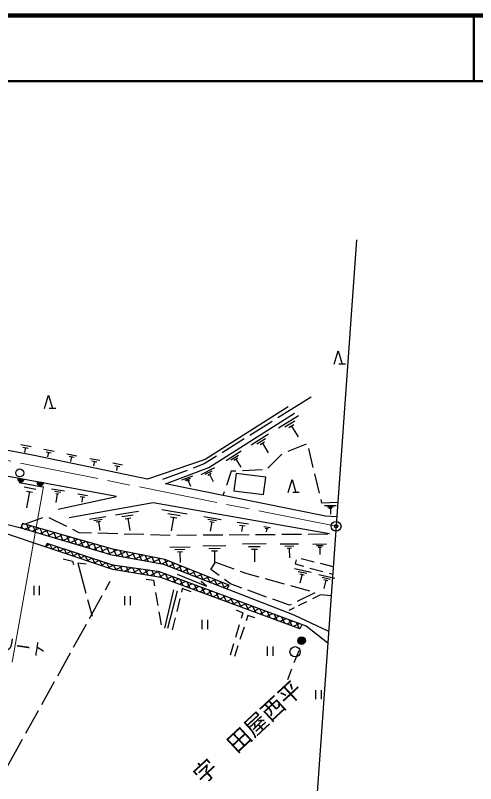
# Model space of a CAD drawing. Units: millimetres, scale not verified. Extents: x 40000 to 680000, y 20000 to 380000.
# Drawn here: x 438917 to 508997, y 263001 to 380000 of the extents above; entities that cross this region are included whole.
import ezdxf
from ezdxf.enums import TextEntityAlignment as Align

# ---------------------------------------------------------------- set-up
doc = ezdxf.new("R2010")
doc.units = ezdxf.units.MM
doc.header["$LTSCALE"] = 1000
doc.header["$PDMODE"] = 32
doc.header["$PDSIZE"] = 500
doc.linetypes.add('CHAIN', pattern=[18.5, 12, -1.5, 3.5, -1.5])
for name, color, linetype, lineweight in [('M-BGD', 7, 'Continuous', 25), ('M-BMK', 2, 'CHAIN', 13), ('M-BMK-SRVR', 3, 'Continuous', 25), ('M-STR-HTXT', 7, 'Continuous', 13), ('M-TTL', 2, 'Continuous', 140), ('M-TTL-LINE', 7, 'Continuous', 50)]:
    doc.layers.add(name, color=color, linetype=linetype, lineweight=lineweight)
doc.layers.add('M-BMK-HTXT', color=7, linetype='Continuous')
doc.layers.add('M-OTRS', color=6, linetype='Continuous')
doc.styles.add('ＭＳ ゴシック', font='')
doc.styles.get('ＭＳ ゴシック').set_extended_font_data('MS Gothic')

msp = doc.modelspace()

# ---------------------------------------------------------------- hatches: boundary and pattern name
at = {"layer": 'M-BGD'}
for points in [[(439269, 309522, 1), (440252, 309339)], [(442218, 308972, 1), (443202, 308789)], [(483071, 284785, 1), (481922, 284785, 0.41421), (482497, 284210, 0.41421)]]:
    msp.add_hatch(color=256, dxfattribs=at).paths.add_polyline_path(points)

# ---------------------------------------------------------------- linework, layer by layer
for p, q in [((487473, 326900), (488073, 328900)), ((488073, 328900), (488673, 326900)), ((489173, 326900), (488173, 326900)), ((443375, 320153), (443975, 322153)), ((443975, 322153), (444575, 320153)), ((483948, 321866), (478860, 318686)), ((445075, 320153), (444075, 320153)), ((480478, 320371), (467806, 312374)), ((468369, 311163), (481436, 319442)), ((478998, 317208), (482021, 319086)), ((479970, 317329), (481482, 318268)), ((441800, 312951), (417906, 317475)), ((477866, 318064), (474623, 316032)), ((478012, 318156), (477866, 318064)), ((480565, 317215), (481320, 317684)), ((480942, 317449), (481953, 315822)), ((474830, 314620), (477484, 316268)), ((473775, 315501), (470386, 313378)), ((475684, 314726), (477010, 315550)), ((476206, 314625), (476869, 315037)), ((476537, 314831), (477425, 313403)), ((439749, 314634), (441297, 314326)), ((440074, 314247), (440848, 314093)), ((440461, 314170), (440318, 313448)), ((443263, 313934), (444801, 313628)), ((470988, 312234), (473301, 313670)), ((483185, 314708), (480400, 313593)), ((484284, 311128), (483580, 314045)), ((459048, 309361), (441800, 312951)), ((443586, 313550), (444355, 313397)), ((443971, 313474), (443828, 312756)), ((446767, 313237), (448295, 312933)), ((447088, 312855), (447852, 312703)), ((447470, 312779), (447328, 312067)), ((450261, 312541), (451779, 312239)), ((469538, 312847), (467686, 311686)), ((471732, 312326), (472889, 313044)), ((472187, 312239), (472766, 312598)), ((472476, 312418), (473250, 311173)), ((479502, 313177), (477380, 311055)), ((454333, 306711), (429439, 311357)), ((450580, 312162), (451339, 312011)), ((450959, 312087), (450818, 311379)), ((453745, 311848), (455253, 311548)), ((454062, 311471), (454816, 311321)), ((454439, 311396), (454299, 310693)), ((467806, 312374), (459048, 309361)), ((467686, 311686), (465987, 311049)), ((465051, 310698), (461306, 309293)), ((461780, 308657), (468369, 311163)), ((467184, 310088), (469289, 311145)), ((467832, 310110), (468885, 310638)), ((468217, 309999), (468744, 310263)), ((468480, 310131), (469050, 308998)), ((471797, 310569), (471041, 308382)), ((472482, 310601), (471797, 310569)), ((476477, 310791), (473481, 310649)), ((485223, 307240), (484519, 310156)), ((412314, 308897), (439758, 301955)), ((439494, 308884), (443046, 308203)), ((464283, 309259), (465937, 309872)), ((464767, 309221), (465594, 309528)), ((465045, 309107), (465458, 309260)), ((465252, 309184), (465581, 308293)), ((480440, 307322), (481040, 309322)), ((481040, 309322), (481640, 307322)), ((440280, 308181), (442056, 307840)), ((444430, 307914), (446382, 307576)), ((486138, 303757), (461780, 308657)), ((441066, 307478), (440589, 304991)), ((440622, 307563), (441510, 307393)), ((444867, 307537), (445843, 307368)), ((445061, 307202), (445548, 307117)), ((445304, 307159), (445069, 305793)), ((445434, 304824), (454333, 306711)), ((448447, 307112), (449923, 306891)), ((448765, 306716), (449503, 306606)), ((449134, 306661), (449015, 305866)), ((470714, 307437), (470527, 306897)), ((482140, 307322), (481140, 307322)), ((459908, 305753), (447096, 303472)), ((486764, 301022), (459908, 305753)), ((485595, 305697), (485458, 306268)), ((488006, 305807), (485595, 305697)), ((486000, 305347), (487740, 305374)), ((454166, 303928), (457660, 304510)), ((461238, 304731), (465054, 304102)), ((486438, 305153), (487308, 305166)), ((486659, 304955), (487094, 304962)), ((486876, 304959), (486891, 304022)), ((440285, 302514), (443109, 303525)), ((444031, 303528), (446716, 302190)), ((450217, 303272), (452699, 303685)), ((450885, 303088), (452126, 303295)), ((455107, 303671), (456854, 303961)), ((455611, 303340), (456484, 303485)), ((456047, 303413), (456360, 301531)), ((462120, 304133), (464028, 303819)), ((462524, 303614), (463478, 303457)), ((463001, 303536), (462662, 301481)), ((467616, 303679), (470255, 303244)), ((468226, 303266), (469545, 303049)), ((487849, 303608), (486138, 303757)), ((439992, 302596), (439758, 301955)), ((439758, 301955), (453426, 297884)), ((439851, 302208), (440002, 301883)), ((439940, 302453), (440151, 302551)), ((453781, 298728), (439992, 302596)), ((440373, 301772), (441333, 302219)), ((440637, 302415), (441027, 301578)), ((441529, 301428), (442516, 301888)), ((441652, 302130), (442052, 301272)), ((451243, 302854), (451864, 302957)), ((451553, 302905), (451776, 301569)), ((468505, 302907), (469165, 302799)), ((468835, 302853), (468601, 301432)), ((472697, 302842), (474397, 302561)), ((473057, 302379), (473908, 302239)), ((473483, 302309), (473332, 301394)), ((476744, 302175), (477697, 302017)), ((476946, 301915), (477423, 301837)), ((477185, 301876), (477100, 301363)), ((453745, 295612), (436004, 301581)), ((442667, 301845), (443076, 300967)), ((442684, 301084), (443698, 301556)), ((443682, 301561), (444101, 300662)), ((443840, 300740), (444881, 301224)), ((444698, 301276), (445126, 300356)), ((444995, 300395), (446063, 300893)), ((445713, 300991), (446151, 300051)), ((446728, 300706), (447176, 299746)), ((447611, 301744), (448586, 301259)), ((448586, 301259), (450496, 301205)), ((451496, 301176), (454494, 301091)), ((455494, 301062), (458493, 300977)), ((459492, 300948), (462491, 300863)), ((463491, 300855), (466491, 300876)), ((467491, 300884), (470491, 300905)), ((471491, 300912), (474491, 300934)), ((475491, 300941), (478491, 300963)), ((479491, 300970), (482490, 300992)), ((483490, 300999), (486490, 301021)), ((443741, 299548), (443455, 299074)), ((453766, 296294), (443741, 299548)), ((446151, 300051), (447246, 300561)), ((447306, 299707), (448428, 300230)), ((447743, 300422), (448200, 299441)), ((448462, 299363), (449611, 299898)), ((448758, 300137), (449225, 299135)), ((449617, 299018), (450793, 299566)), ((449774, 299852), (450250, 298830)), ((450789, 299567), (451275, 298525)), ((473522, 299502), (477084, 299557)), ((479233, 299499), (482002, 299542)), ((444134, 299421), (443455, 299074)), ((444184, 299404), (444537, 298714)), ((445210, 299071), (444520, 298719)), ((445261, 299055), (445618, 298353)), ((446286, 298722), (445585, 298364)), ((446337, 298705), (446700, 297992)), ((447362, 298373), (446649, 298009)), ((447413, 298356), (447782, 297632)), ((450773, 298674), (451976, 299235)), ((451804, 299283), (452299, 298219)), ((451928, 298330), (453158, 298903)), ((452819, 298998), (453324, 297914)), ((453084, 297986), (454408, 298602)), ((461684, 297142), (453781, 298728)), ((453832, 298718), (454293, 297728)), ((454806, 298523), (455256, 297555)), ((462419, 299011), (465509, 299059)), ((463197, 298667), (464742, 298690)), ((467465, 299218), (470974, 299272)), ((468349, 298827), (470103, 298854)), ((468794, 298429), (469671, 298442)), ((469232, 298436), (469261, 296546)), ((474419, 299105), (476200, 299132)), ((474870, 298701), (475761, 298714)), ((475315, 298708), (475345, 296790)), ((479930, 299190), (481315, 299211)), ((480281, 298876), (480974, 298887)), ((480628, 298881), (480650, 297390)), ((484233, 299476), (486284, 299507)), ((484749, 299247), (485775, 299263)), ((485009, 299014), (485522, 299022)), ((485266, 299018), (485283, 297914)), ((446211, 297248), (447638, 296898)), ((448438, 298023), (447714, 297654)), ((448489, 298007), (448864, 297271)), ((449514, 297674), (448779, 297299)), ((449565, 297658), (449946, 296910)), ((450590, 297325), (449844, 296944)), ((450641, 297308), (451028, 296550)), ((453426, 297884), (461479, 296438)), ((454389, 297711), (455732, 298337)), ((455756, 297466), (457056, 298071)), ((455779, 298327), (456220, 297382)), ((456753, 298132), (457183, 297210)), ((457124, 297220), (458380, 297805)), ((457727, 297936), (458146, 297037)), ((458491, 296975), (459704, 297539)), ((458700, 297741), (459109, 296864)), ((459674, 297546), (460072, 296691)), ((459859, 296729), (461028, 297274)), ((460647, 297350), (461035, 296518)), ((463589, 298316), (464361, 298328)), ((463975, 298322), (464000, 296658)), ((484395, 296741), (482452, 297216)), ((447638, 296898), (447767, 296383)), ((449697, 296415), (448430, 296556)), ((448430, 296556), (449658, 291994)), ((451666, 296975), (450909, 296589)), ((451717, 296959), (452110, 296189)), ((452743, 296626), (451974, 296234)), ((452793, 296610), (453192, 295828)), ((453833, 296284), (453039, 295879)), ((460875, 295274), (453766, 296294)), ((453859, 296281), (454241, 295531)), ((455208, 296087), (454147, 295546)), ((454828, 296142), (455221, 295371)), ((461227, 296484), (462199, 296937)), ((461479, 296438), (481304, 288713)), ((461621, 297155), (462060, 296212)), ((471472, 293231), (461684, 297142)), ((462320, 296111), (463218, 296529)), ((462698, 296737), (463138, 295792)), ((463352, 295709), (464238, 296122)), ((463783, 296304), (464217, 295372)), ((468672, 295634), (469376, 296723)), ((469376, 296723), (472199, 295710)), ((481695, 297090), (481521, 296452)), ((481521, 296452), (482813, 296099)), ((487309, 296029), (485366, 296503)), ((461076, 294417), (453745, 295612)), ((456582, 295890), (455482, 295329)), ((455797, 296003), (456200, 295212)), ((456766, 295864), (457180, 295052)), ((457956, 295693), (456816, 295111)), ((457735, 295725), (458159, 294892)), ((459331, 295496), (458151, 294894)), ((458703, 295586), (459138, 294733)), ((460705, 295298), (459485, 294676)), ((459672, 295447), (460118, 294573)), ((460641, 295307), (461100, 294408)), ((461767, 294942), (460820, 294459)), ((483171, 286964), (460875, 295274)), ((461716, 294960), (462208, 293996)), ((463570, 294882), (468005, 293097)), ((464383, 295307), (465258, 295714)), ((464867, 295870), (465295, 294951)), ((465415, 294905), (466278, 295307)), ((465951, 295437), (466373, 294531)), ((466447, 294503), (467297, 294899)), ((467036, 295003), (467452, 294111)), ((469932, 294697), (468672, 295634)), ((473141, 295372), (474163, 295005)), ((474163, 295005), (476007, 294492)), ((481429, 295768), (483976, 295181)), ((481998, 295327), (483271, 295034)), ((482248, 294960), (482885, 294813)), ((482567, 294887), (482250, 293515)), ((483777, 295836), (485707, 295309)), ((485112, 294848), (487542, 294288)), ((486671, 295046), (487228, 294894)), ((452639, 292522), (453358, 293817)), ((458847, 294144), (459945, 293975)), ((459945, 293975), (460093, 293099)), ((482222, 286554), (461076, 294417)), ((462784, 294562), (461899, 294111)), ((462825, 294547), (463316, 293584)), ((463802, 294183), (462917, 293732)), ((463934, 294134), (464424, 293172)), ((464819, 293804), (463936, 293353)), ((465042, 293721), (465532, 292760)), ((468005, 293097), (467208, 293795)), ((467478, 294101), (468317, 294492)), ((468120, 294570), (468530, 293691)), ((468510, 293699), (469337, 294084)), ((469205, 294137), (469608, 293271)), ((469541, 293297), (470356, 293677)), ((470289, 293703), (470686, 292851)), ((471650, 293419), (470734, 294100)), ((476970, 294224), (479860, 293419)), ((485655, 294428), (486870, 294148)), ((485894, 294077), (486501, 293937)), ((486197, 294007), (485896, 292699)), ((441716, 293100), (441716, 291700)), ((442616, 291700), (442616, 293100)), ((463002, 292527), (461622, 286669)), ((464338, 292708), (464199, 292142)), ((465662, 292201), (464338, 292708)), ((465836, 293425), (464954, 292975)), ((466854, 293045), (465972, 292596)), ((466151, 293307), (466640, 292348)), ((467871, 292666), (466991, 292217)), ((467260, 292894), (467749, 291936)), ((470573, 292895), (471376, 293269)), ((471147, 292671), (471472, 293231)), ((471374, 293270), (471427, 293155)), ((473397, 292786), (471650, 293419)), ((480823, 293151), (483714, 292346)), ((450212, 288150), (452154, 291647)), ((455554, 291555), (455554, 290155)), ((456454, 290155), (456454, 291555)), ((460260, 292113), (460594, 290141)), ((463565, 292330), (462072, 286641)), ((468889, 292287), (468009, 291839)), ((468368, 292481), (468857, 291524)), ((469906, 291908), (469028, 291460)), ((469477, 292068), (469965, 291112)), ((470923, 291529), (470046, 291081)), ((470586, 291654), (471073, 290699)), ((477158, 291423), (474337, 292445)), ((484494, 292061), (481803, 290735)), ((485393, 291770), (484147, 291154)), ((486992, 291583), (485393, 291770)), ((449918, 291028), (450598, 288502)), ((463961, 291171), (463484, 289228)), ((471941, 291149), (471065, 290703)), ((471695, 291241), (472181, 290287)), ((472958, 290770), (472083, 290324)), ((472803, 290828), (473289, 289875)), ((473976, 290391), (473101, 289945)), ((473912, 290415), (474397, 289463)), ((480640, 290161), (478098, 291082)), ((480906, 290293), (480640, 290161)), ((483251, 290710), (481962, 290073)), ((460761, 289155), (461095, 287183)), ((472561, 289469), (473546, 289019)), ((473546, 289019), (473282, 288141)), ((474993, 290012), (474120, 289566)), ((475021, 290001), (475505, 289051)), ((476011, 289633), (475138, 289188)), ((476129, 289588), (476613, 288639)), ((477028, 289253), (476157, 288809)), ((477238, 289175), (477721, 288227)), ((481360, 289776), (480562, 289381)), ((463245, 288257), (462789, 286400)), ((467325, 287950), (467325, 286550)), ((468225, 286550), (468225, 287950)), ((474307, 288624), (474040, 287797)), ((475377, 288258), (474307, 288624)), ((478045, 288874), (477175, 288430)), ((479063, 288495), (478194, 288052)), ((478347, 288762), (478830, 287815)), ((480080, 288116), (479212, 287673)), ((479456, 288349), (479938, 287403)), ((480564, 287935), (481046, 286991)), ((481304, 288713), (486610, 286223)), ((447785, 283779), (449727, 287276)), ((472994, 287184), (472417, 285269)), ((473733, 286846), (473118, 284943)), ((481098, 287736), (480230, 287294)), ((482115, 287357), (481249, 286915)), ((481673, 287522), (482154, 286579)), ((482535, 287201), (482222, 286554)), ((486478, 284372), (483171, 286964)), ((472128, 284311), (471603, 282570)), ((472811, 283991), (472279, 282345)), ((477265, 283867), (477265, 282467)), ((478165, 282467), (478165, 283867)), ((482057, 283239), (481332, 281375)), ((445358, 279407), (447300, 282905)), ((480969, 280444), (480342, 278831)), ((442931, 275036), (444873, 278533)), ((484630, 277247), (484630, 275847)), ((485530, 275847), (485530, 277247)), ((440504, 270664), (442446, 274162)), ((437106, 264544), (440019, 269790))]:
    msp.add_line(p, q, dxfattribs=at)
msp.add_lwpolyline([(472203, 307581), (476709, 307037), (477030, 309698), (472525, 310242)], close=True, dxfattribs=at)
for points in [[(439269, 309522, 1), (440252, 309339)], [(442218, 308972, 1), (443202, 308789)]]:
    msp.add_lwpolyline(points, format="xyb", close=True, dxfattribs=at)
for centre, radius in [((439575, 310314), 606), ((482497, 284785), 574), ((481512, 283083), 788)]:
    msp.add_circle(centre, radius, dxfattribs=at)
at = {"layer": 'M-BMK'}
msp.add_lwpolyline([(487748, 302193), (397854, 320186), (372866, 324605)], dxfattribs=at)
at = {"layer": 'M-BMK-SRVR'}
msp.add_line((490855, 345797), (482947, 234811), dxfattribs=at)
msp.add_circle((487748, 302193), 750, dxfattribs=at)
at = {"layer": 'M-OTRS'}
msp.add_point((487746, 302191), dxfattribs=at)
at = {"layer": 'M-STR-HTXT'}
msp.add_line((443185, 308255), (438431, 281498), dxfattribs=at)
at = {"layer": 'M-TTL'}
msp.add_line((680000, 380000), (40000, 380000), dxfattribs=at)
at = {"layer": 'M-TTL-LINE'}
for p, q in [((508747, 380000), (508747, 370000)), ((40000, 370000), (680000, 370000))]:
    msp.add_line(p, q, dxfattribs=at)

# ---------------------------------------------------------------- texts
at = {"layer": 'M-BMK-HTXT', "style": 'ＭＳ ゴシック'}
msp.add_text('字\u3000田屋西平', height=2566, rotation=42.833, dxfattribs=at).set_placement((467982, 262208), align=Align.BOTTOM_LEFT)
at = {"layer": 'M-STR-HTXT', "style": 'ＭＳ ゴシック', "width": 0.95}
msp.add_text('コンクリート', height=1833, rotation=351.103, dxfattribs=at).set_placement((429330, 284020), align=Align.BOTTOM_LEFT)

doc.saveas('drawing.dxf')
